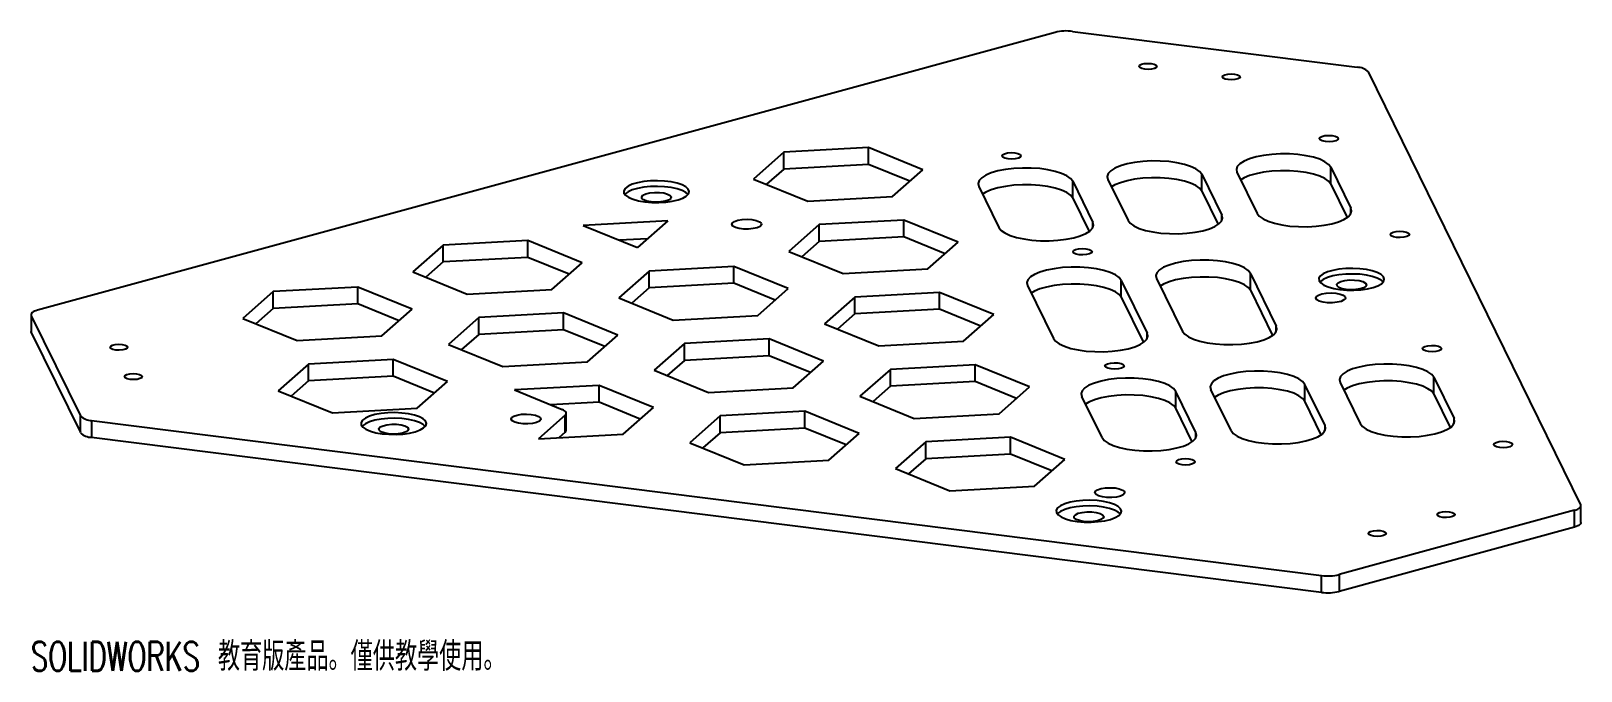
# Paper-space layout '_二等角視圖' of a CAD drawing. Header units: millimetres. Extents: x -148 to 113, y -59 to 48.
import ezdxf

# ---------------------------------------------------------------- set-up
doc = ezdxf.new("R2010")
doc.units = ezdxf.units.MM
doc.styles.add('SLDTEXTSTYLE0', font='TXT', dxfattribs={"width": 0.7, "bigfont": 'bigfont'})

psp = doc.layouts.new('_二等角視圖')

# ---------------------------------------------------------------- linework, layer by layer
at = {"color": 7, "linetype": 'Continuous', "lineweight": 25}
for p, q in [((24.54, 48.21), (-146.61, 1.52)), ((27.5, 48.37), (75.35, 42.34)), ((112.97, -31.19), (77.25, 41.56)), ((-6.85, 28.84), (-21.1, 28.06)), ((2.29, 25.12), (-6.85, 28.84)), ((-6.85, 26.01), (-6.85, 28.84)), ((-21.1, 28.06), (-26.2, 23.56)), ((-21.1, 25.24), (-21.1, 28.06)), ((-26.2, 23.56), (-17.06, 19.84)), ((-21.1, 25.24), (-24, 22.67)), ((-6.85, 26.01), (-21.1, 25.24)), ((0.1, 23.18), (-6.85, 26.01)), ((-2.81, 20.62), (2.29, 25.12)), ((33.43, 23.5), (36.82, 16.59)), ((49.22, 24.36), (52.61, 17.46)), ((49.22, 21.53), (49.22, 24.36)), ((55.14, 24.69), (58.53, 17.78)), ((70.93, 25.55), (74.32, 18.64)), ((70.93, 22.72), (70.93, 25.55)), ((11.72, 22.32), (15.11, 15.41)), ((27.51, 23.18), (30.9, 16.27)), ((27.51, 20.35), (27.51, 23.18)), ((49.22, 21.53), (51.98, 15.91)), ((70.93, 22.72), (73.69, 17.09)), ((-17.06, 19.84), (-2.81, 20.62)), ((27.51, 20.35), (30.27, 14.72)), ((-40.59, 16.53), (-54.83, 15.75)), ((-54.83, 15.75), (-45.69, 12.03)), ((-40.59, 16.53), (-45.69, 12.03)), ((-15.12, 15.89), (-20.22, 11.39)), ((-0.88, 16.67), (-15.12, 15.89)), ((-15.12, 13.06), (-15.12, 15.89)), ((8.27, 12.95), (-0.88, 16.67)), ((-0.88, 13.84), (-0.88, 16.67)), ((-64.12, 13.22), (-78.36, 12.44)), ((-54.98, 9.5), (-64.12, 13.22)), ((-64.12, 10.39), (-64.12, 13.22)), ((-44.01, 13.52), (-48.71, 13.26)), ((-15.12, 13.06), (-18.03, 10.5)), ((-0.88, 13.84), (-15.12, 13.06)), ((6.07, 11.01), (-0.88, 13.84)), ((-78.36, 12.44), (-83.46, 7.94)), ((-78.36, 9.62), (-78.36, 12.44)), ((-20.22, 11.39), (-11.08, 7.67)), ((3.16, 8.45), (8.27, 12.95)), ((-83.46, 7.94), (-74.32, 4.22)), ((-78.36, 9.62), (-81.27, 7.05)), ((-64.12, 10.39), (-78.36, 9.62)), ((-57.17, 7.56), (-64.12, 10.39)), ((-60.08, 5), (-54.98, 9.5)), ((-43.75, 8.08), (-48.85, 3.58)), ((-29.51, 8.86), (-43.75, 8.08)), ((-43.75, 5.26), (-43.75, 8.08)), ((-20.37, 5.14), (-29.51, 8.86)), ((-29.51, 6.03), (-29.51, 8.86)), ((-11.08, 7.67), (3.16, 8.45)), ((-92.75, 5.41), (-107, 4.63)), ((-83.61, 1.69), (-92.75, 5.41)), ((-92.75, 2.58), (-92.75, 5.41)), ((-43.75, 5.26), (-46.66, 2.69)), ((-29.51, 6.03), (-43.75, 5.26)), ((-22.56, 3.2), (-29.51, 6.03)), ((19.9, 5.65), (24.26, -3.24)), ((35.69, 6.51), (40.05, -2.37)), ((35.69, 3.68), (35.69, 6.51)), ((41.61, 6.83), (45.97, -2.05)), ((57.4, 7.69), (61.76, -1.19)), ((57.4, 4.86), (57.4, 7.69)), ((-107, 4.63), (-112.1, 0.13)), ((-107, 1.81), (-107, 4.63)), ((-74.32, 4.22), (-60.08, 5)), ((-48.85, 3.58), (-39.71, -0.14)), ((-25.47, 0.64), (-20.37, 5.14)), ((-9.14, 3.72), (-14.24, -0.78)), ((5.1, 4.5), (-9.14, 3.72)), ((-9.14, 0.89), (-9.14, 3.72)), ((14.24, 0.78), (5.1, 4.5)), ((5.1, 1.67), (5.1, 4.5)), ((35.69, 3.68), (39.42, -3.92)), ((57.4, 4.86), (61.13, -2.74)), ((-147.71, 0.74), (-147.71, -2.08)), ((-147.67, 0.58), (-139.41, -16.24)), ((-147.67, 0.58), (-147.67, -2.25)), ((-112.1, 0.13), (-102.96, -3.59)), ((-107, 1.81), (-109.91, -0.76)), ((-92.75, 2.58), (-107, 1.81)), ((-85.8, -0.25), (-92.75, 2.58)), ((-88.71, -2.81), (-83.61, 1.69)), ((-72.39, 0.27), (-77.49, -4.23)), ((-58.14, 1.05), (-72.39, 0.27)), ((-72.39, -2.56), (-72.39, 0.27)), ((-49, -2.67), (-58.14, 1.05)), ((-58.14, -1.78), (-58.14, 1.05)), ((-39.71, -0.14), (-25.47, 0.64)), ((-9.14, 0.89), (-12.05, -1.67)), ((5.1, 1.67), (-9.14, 0.89)), ((12.05, -1.16), (5.1, 1.67)), ((9.14, -3.72), (14.24, 0.78)), ((-147.67, -2.25), (-139.41, -19.07)), ((-72.39, -2.56), (-75.29, -5.12)), ((-58.14, -1.78), (-72.39, -2.56)), ((-51.19, -4.61), (-58.14, -1.78)), ((-14.24, -0.78), (-5.1, -4.5)), ((-102.96, -3.59), (-88.71, -2.81)), ((-77.49, -4.23), (-68.35, -7.95)), ((-54.1, -7.17), (-49, -2.67)), ((-37.78, -4.09), (-42.88, -8.59)), ((-23.53, -3.31), (-37.78, -4.09)), ((-37.78, -6.92), (-37.78, -4.09)), ((-14.39, -7.03), (-23.53, -3.31)), ((-23.53, -6.14), (-23.53, -3.31)), ((-5.1, -4.5), (9.14, -3.72)), ((-101.02, -7.54), (-106.12, -12.04)), ((-86.77, -6.76), (-101.02, -7.54)), ((-101.02, -10.36), (-101.02, -7.54)), ((-77.63, -10.48), (-86.77, -6.76)), ((-86.77, -9.59), (-86.77, -6.76)), ((-68.35, -7.95), (-54.1, -7.17)), ((-37.78, -6.92), (-40.68, -9.48)), ((-23.53, -6.14), (-37.78, -6.92)), ((-16.58, -8.97), (-23.53, -6.14)), ((-19.49, -11.53), (-14.39, -7.03)), ((11.08, -7.67), (-3.16, -8.45)), ((20.22, -11.39), (11.08, -7.67)), ((11.08, -10.5), (11.08, -7.67)), ((-101.02, -10.36), (-103.93, -12.93)), ((-86.77, -9.59), (-101.02, -10.36)), ((-79.83, -12.42), (-86.77, -9.59)), ((-42.88, -8.59), (-33.74, -12.31)), ((-3.16, -8.45), (-8.27, -12.95)), ((-3.16, -11.28), (-3.16, -8.45)), ((88.27, -9.77), (91.66, -16.68)), ((88.27, -12.6), (88.27, -9.77)), ((-106.12, -12.04), (-96.98, -15.76)), ((-82.74, -14.98), (-77.63, -10.48)), ((-52.16, -11.12), (-66.41, -11.9)), ((-66.41, -11.9), (-58.36, -15.17)), ((-43.02, -14.84), (-52.16, -11.12)), ((-52.16, -13.95), (-52.16, -11.12)), ((-33.74, -12.31), (-19.49, -11.53)), ((-8.27, -12.95), (0.87, -16.67)), ((-3.16, -11.28), (-6.07, -13.84)), ((11.08, -10.5), (-3.16, -11.28)), ((18.03, -13.33), (11.08, -10.5)), ((15.12, -15.89), (20.22, -11.39)), ((32.45, -19.91), (29.06, -13)), ((48.24, -19.05), (44.85, -12.14)), ((44.85, -14.97), (44.85, -12.14)), ((54.16, -18.72), (50.77, -11.82)), ((69.95, -17.86), (66.56, -10.95)), ((66.56, -13.78), (66.56, -10.95)), ((72.48, -10.63), (75.87, -17.54)), ((88.27, -12.6), (91.03, -18.22)), ((-96.98, -15.76), (-82.74, -14.98)), ((-52.16, -13.95), (-60.28, -14.39)), ((-45.22, -16.78), (-52.16, -13.95)), ((-48.12, -19.34), (-43.02, -14.84)), ((-17.55, -15.48), (-31.8, -16.26)), ((-8.41, -19.2), (-17.55, -15.48)), ((-17.55, -18.31), (-17.55, -15.48)), ((47.61, -20.59), (44.85, -14.97)), ((69.32, -19.41), (66.56, -13.78)), ((-139.41, -19.07), (-139.41, -16.24)), ((-137.51, -17.02), (69.36, -43.08)), ((-137.51, -17.02), (-137.51, -19.85)), ((-57.88, -16.16), (-62.37, -20.12)), ((-57.88, -18.99), (-57.88, -16.16)), ((-57.68, -18.63), (-57.68, -15.81)), ((-31.8, -16.26), (-36.9, -20.76)), ((-31.8, -19.09), (-31.8, -16.26)), ((0.87, -16.67), (15.12, -15.89)), ((-137.51, -19.85), (69.36, -45.91)), ((-62.37, -20.12), (-48.12, -19.34)), ((-57.88, -18.99), (-58.95, -19.93)), ((-36.9, -20.76), (-27.76, -24.48)), ((-31.8, -19.09), (-34.71, -21.65)), ((-17.55, -18.31), (-31.8, -19.09)), ((-10.61, -21.14), (-17.55, -18.31)), ((-13.51, -23.7), (-8.41, -19.2)), ((2.81, -20.62), (-2.29, -25.12)), ((17.06, -19.84), (2.81, -20.62)), ((2.81, -23.45), (2.81, -20.62)), ((26.2, -23.56), (17.06, -19.84)), ((17.06, -22.67), (17.06, -19.84)), ((2.81, -23.45), (-0.1, -26.01)), ((17.06, -22.67), (2.81, -23.45)), ((24, -25.5), (17.06, -22.67)), ((-27.76, -24.48), (-13.51, -23.7)), ((-2.29, -25.12), (6.85, -28.84)), ((21.1, -28.06), (26.2, -23.56)), ((6.85, -28.84), (21.1, -28.06)), ((111.91, -32.12), (72.32, -42.92)), ((111.91, -34.95), (111.91, -32.12)), ((113.01, -34.18), (113.01, -31.35)), ((111.91, -34.95), (72.32, -45.75)), ((69.36, -45.91), (69.36, -43.08)), ((72.32, -42.92), (72.32, -45.75))]:
    psp.add_line(p, q, dxfattribs=at)
at = {"color": 8, "linetype": 'Continuous', "lineweight": 25}
for p, q in [((74.32, 17.78), (74.32, 18.64)), ((30.9, 15.41), (30.9, 16.27)), ((52.61, 16.59), (52.61, 17.46)), ((40.05, -3.24), (40.05, -2.37)), ((61.76, -2.05), (61.76, -1.19)), ((69.95, -18.72), (69.95, -17.86)), ((91.66, -17.54), (91.66, -16.68)), ((48.24, -19.91), (48.24, -19.05))]:
    psp.add_line(p, q, dxfattribs=at)
at = {"color": 7, "linetype": 'Continuous', "lineweight": 25, "flags": 128}
for points in [[(40.7, 42.96), (41.19, 42.86), (41.53, 42.7), (41.67, 42.51), (41.57, 42.32), (41.26, 42.15), (40.78, 42.04), (40.21, 41.99), (39.64, 42.03), (39.14, 42.13), (38.8, 42.29), (38.67, 42.48), (38.76, 42.67), (39.07, 42.84), (39.55, 42.95), (40.12, 42.99), (40.7, 42.96)], [(54.73, 41.19), (55.22, 41.09), (55.56, 40.93), (55.7, 40.74), (55.6, 40.55), (55.29, 40.38), (54.81, 40.27), (54.24, 40.23), (53.67, 40.26), (53.17, 40.36), (52.83, 40.52), (52.7, 40.71), (52.79, 40.9), (53.1, 41.07), (53.58, 41.18), (54.15, 41.23), (54.73, 41.19)], [(71.15, 30.86), (71.68, 30.75), (72.05, 30.59), (72.19, 30.38), (72.09, 30.18), (71.75, 30), (71.25, 29.88), (70.64, 29.83), (70.02, 29.87), (69.49, 29.98), (69.13, 30.15), (68.99, 30.35), (69.09, 30.55), (69.42, 30.73), (69.93, 30.85), (70.54, 30.9), (71.15, 30.86)], [(17.76, 27.95), (18.29, 27.84), (18.66, 27.67), (18.8, 27.47), (18.7, 27.26), (18.37, 27.09), (17.86, 26.97), (17.25, 26.92), (16.63, 26.95), (16.1, 27.06), (15.74, 27.23), (15.6, 27.44), (15.7, 27.64), (16.03, 27.82), (16.54, 27.94), (17.15, 27.99), (17.76, 27.95)], [(49.22, 24.36), (48.84, 24.84), (48.22, 25.28), (47.35, 25.68), (46.29, 26.02), (45.05, 26.29), (43.68, 26.48), (42.24, 26.58), (40.76, 26.59), (39.31, 26.51), (37.92, 26.35), (36.65, 26.1), (35.53, 25.77), (34.62, 25.39), (33.93, 24.95), (33.49, 24.48), (33.32, 23.99), (33.43, 23.5)], [(70.93, 25.55), (70.56, 26.02), (69.93, 26.47), (69.07, 26.87), (68, 27.21), (66.76, 27.48), (65.4, 27.66), (63.95, 27.77), (62.47, 27.78), (61.02, 27.7), (59.63, 27.53), (58.36, 27.28), (57.24, 26.96), (56.33, 26.57), (55.64, 26.14), (55.2, 25.67), (55.04, 25.18), (55.14, 24.69)], [(27.51, 23.18), (27.13, 23.65), (26.51, 24.1), (25.64, 24.5), (24.57, 24.84), (23.34, 25.11), (21.97, 25.3), (20.53, 25.4), (19.05, 25.41), (17.6, 25.33), (16.21, 25.16), (14.93, 24.91), (13.82, 24.59), (12.91, 24.2), (12.22, 23.77), (11.78, 23.3), (11.61, 22.81), (11.72, 22.32)], [(49.22, 21.53), (48.84, 22.01), (48.22, 22.46), (47.35, 22.86), (46.29, 23.2), (45.05, 23.46), (43.68, 23.65), (42.24, 23.75), (40.76, 23.76), (39.31, 23.68), (37.92, 23.52), (36.65, 23.27), (35.53, 22.94), (34.62, 22.56), (34.06, 22.22)], [(70.93, 22.72), (70.56, 23.2), (69.93, 23.64), (69.07, 24.04), (68, 24.38), (66.76, 24.65), (65.4, 24.84), (63.95, 24.94), (62.47, 24.95), (61.02, 24.87), (59.63, 24.7), (58.36, 24.45), (57.24, 24.13), (56.33, 23.74), (55.77, 23.4)], [(-44.45, 19.72), (-43.3, 19.62), (-42.11, 19.61), (-40.94, 19.68), (-39.85, 19.83), (-38.88, 20.06), (-38.07, 20.35), (-37.48, 20.7), (-37.12, 21.07), (-37.01, 21.47), (-37.16, 21.86), (-37.56, 22.23), (-38.19, 22.57), (-39.02, 22.85), (-40.02, 23.07), (-41.13, 23.21), (-42.31, 23.27), (-43.5, 23.24), (-44.64, 23.13), (-45.68, 22.93), (-46.57, 22.67), (-47.27, 22.35), (-47.75, 21.99), (-47.99, 21.6), (-47.97, 21.2), (-47.69, 20.82), (-47.17, 20.46), (-46.43, 20.15), (-45.51, 19.9), (-44.45, 19.72)], [(-37.19, 20.96), (-37.56, 21.29), (-38.19, 21.63), (-39.02, 21.91), (-40.02, 22.13), (-41.13, 22.27), (-42.31, 22.32), (-43.5, 22.3), (-44.64, 22.18), (-45.68, 21.99), (-46.57, 21.73), (-47.27, 21.41), (-47.75, 21.05), (-47.82, 20.96)], [(-43.39, 19.71), (-44.1, 19.85), (-44.64, 20.06), (-44.95, 20.31), (-44.99, 20.59), (-44.77, 20.85), (-44.3, 21.08), (-43.63, 21.24), (-42.85, 21.32), (-42.02, 21.31), (-41.25, 21.21), (-40.62, 21.04), (-40.19, 20.8), (-40.01, 20.54), (-40.11, 20.26), (-40.46, 20.02), (-41.04, 19.82), (-41.77, 19.7), (-42.59, 19.66), (-43.39, 19.71)], [(27.51, 20.35), (27.13, 20.83), (26.51, 21.27), (25.64, 21.67), (24.57, 22.01), (23.34, 22.28), (21.97, 22.47), (20.53, 22.57), (19.05, 22.58), (17.6, 22.5), (16.21, 22.33), (14.93, 22.08), (13.82, 21.76), (12.91, 21.37), (12.35, 21.04)], [(58.53, 17.78), (58.9, 17.3), (59.53, 16.86), (60.39, 16.46), (61.46, 16.12), (62.7, 15.85), (64.06, 15.66), (65.51, 15.56), (66.98, 15.55), (68.44, 15.63), (69.83, 15.8), (71.1, 16.05), (72.21, 16.37), (73.13, 16.75), (73.82, 17.19), (74.25, 17.66), (74.42, 18.15), (74.32, 18.64)], [(-26.45, 16.74), (-25.74, 16.6), (-25.2, 16.39), (-24.9, 16.14), (-24.85, 15.87), (-25.08, 15.6), (-25.55, 15.38), (-26.22, 15.22), (-27, 15.13), (-27.82, 15.14), (-28.59, 15.24), (-29.23, 15.42), (-29.66, 15.65), (-29.83, 15.92), (-29.74, 16.19), (-29.39, 16.44), (-28.81, 16.63), (-28.08, 16.76), (-27.26, 16.79), (-26.45, 16.74)], [(15.11, 15.41), (15.48, 14.93), (16.11, 14.49), (16.97, 14.09), (18.04, 13.75), (19.28, 13.48), (20.64, 13.29), (22.08, 13.19), (23.56, 13.18), (25.02, 13.26), (26.41, 13.43), (27.68, 13.68), (28.79, 14), (29.71, 14.39), (30.4, 14.82), (30.83, 15.29), (31, 15.78), (30.9, 16.27)], [(36.82, 16.59), (37.19, 16.12), (37.82, 15.67), (38.68, 15.27), (39.75, 14.93), (40.99, 14.66), (42.35, 14.48), (43.8, 14.38), (45.27, 14.36), (46.73, 14.44), (48.12, 14.61), (49.39, 14.86), (50.5, 15.18), (51.42, 15.57), (52.11, 16.01), (52.54, 16.48), (52.71, 16.96), (52.61, 17.46)], [(83.12, 14.75), (83.65, 14.64), (84.01, 14.47), (84.15, 14.27), (84.05, 14.06), (83.72, 13.89), (83.21, 13.77), (82.6, 13.72), (81.99, 13.75), (81.46, 13.86), (81.1, 14.03), (80.95, 14.24), (81.06, 14.44), (81.39, 14.62), (81.9, 14.74), (82.5, 14.78), (83.12, 14.75)], [(29.73, 11.84), (30.26, 11.73), (30.62, 11.56), (30.76, 11.36), (30.66, 11.15), (30.33, 10.97), (29.82, 10.85), (29.21, 10.81), (28.6, 10.84), (28.07, 10.95), (27.71, 11.12), (27.57, 11.32), (27.67, 11.53), (28, 11.7), (28.51, 11.83), (29.11, 11.87), (29.73, 11.84)], [(35.69, 6.51), (35.32, 6.98), (34.69, 7.43), (33.83, 7.83), (32.76, 8.17), (31.52, 8.44), (30.16, 8.62), (28.71, 8.73), (27.24, 8.74), (25.78, 8.66), (24.39, 8.49), (23.12, 8.24), (22.01, 7.92), (21.09, 7.53), (20.4, 7.1), (19.97, 6.63), (19.8, 6.14), (19.9, 5.65)], [(57.4, 7.69), (57.03, 8.17), (56.4, 8.61), (55.54, 9.01), (54.47, 9.35), (53.23, 9.62), (51.87, 9.81), (50.43, 9.91), (48.95, 9.92), (47.49, 9.84), (46.1, 9.67), (44.83, 9.42), (43.72, 9.1), (42.8, 8.72), (42.12, 8.28), (41.68, 7.81), (41.51, 7.32), (41.61, 6.83)], [(72.47, 4.99), (73.62, 4.89), (74.81, 4.88), (75.98, 4.95), (77.08, 5.1), (78.05, 5.33), (78.85, 5.62), (79.45, 5.96), (79.81, 6.34), (79.92, 6.74), (79.77, 7.13), (79.37, 7.5), (78.74, 7.84), (77.9, 8.12), (76.91, 8.34), (75.79, 8.48), (74.62, 8.54), (73.43, 8.51), (72.29, 8.39), (71.25, 8.2), (70.36, 7.94), (69.65, 7.62), (69.17, 7.26), (68.94, 6.87), (68.96, 6.47), (69.24, 6.09), (69.76, 5.73), (70.49, 5.42), (71.41, 5.17), (72.47, 4.99)], [(35.69, 3.68), (35.32, 4.15), (34.69, 4.6), (33.83, 5), (32.76, 5.34), (31.52, 5.61), (30.16, 5.8), (28.71, 5.9), (27.24, 5.91), (25.78, 5.83), (24.39, 5.66), (23.12, 5.41), (22.01, 5.09), (21.09, 4.7), (20.53, 4.36)], [(57.4, 4.86), (57.03, 5.34), (56.4, 5.78), (55.54, 6.18), (54.47, 6.52), (53.23, 6.79), (51.87, 6.98), (50.43, 7.08), (48.95, 7.09), (47.49, 7.01), (46.1, 6.85), (44.83, 6.6), (43.72, 6.27), (42.8, 5.89), (42.24, 5.55)], [(79.73, 6.23), (79.37, 6.56), (78.74, 6.9), (77.9, 7.18), (76.91, 7.4), (75.79, 7.54), (74.62, 7.59), (73.43, 7.56), (72.29, 7.45), (71.25, 7.26), (70.36, 7), (69.65, 6.68), (69.17, 6.32), (69.1, 6.23)], [(73.53, 4.98), (72.82, 5.12), (72.28, 5.33), (71.98, 5.58), (71.93, 5.86), (72.16, 6.12), (72.63, 6.34), (73.3, 6.51), (74.08, 6.59), (74.9, 6.58), (75.67, 6.48), (76.31, 6.31), (76.74, 6.07), (76.91, 5.8), (76.82, 5.53), (76.47, 5.28), (75.89, 5.09), (75.16, 4.97), (74.34, 4.93), (73.53, 4.98)], [(71.77, 4.37), (72.48, 4.23), (73.02, 4.02), (73.32, 3.77), (73.37, 3.49), (73.14, 3.23), (72.67, 3), (72, 2.84), (71.22, 2.76), (70.39, 2.77), (69.62, 2.87), (68.99, 3.04), (68.56, 3.27), (68.38, 3.54), (68.48, 3.82), (68.83, 4.06), (69.41, 4.26), (70.14, 4.38), (70.96, 4.42), (71.77, 4.37)], [(-146.61, 1.52), (-146.9, 1.43), (-147.15, 1.33), (-147.36, 1.22), (-147.52, 1.1), (-147.63, 0.97), (-147.7, 0.84), (-147.71, 0.71), (-147.67, 0.58)], [(-147.67, -2.25), (-147.71, -2.12), (-147.71, -2.08)], [(24.26, -3.24), (24.63, -3.71), (25.26, -4.16), (26.13, -4.56), (27.19, -4.9), (28.43, -5.17), (29.8, -5.35), (31.24, -5.45), (32.72, -5.47), (34.17, -5.39), (35.56, -5.22), (36.83, -4.97), (37.95, -4.65), (38.86, -4.26), (39.55, -3.82), (39.99, -3.35), (40.16, -2.87), (40.05, -2.37)], [(45.97, -2.05), (46.35, -2.53), (46.97, -2.97), (47.84, -3.37), (48.9, -3.71), (50.14, -3.98), (51.51, -4.17), (52.95, -4.27), (54.43, -4.28), (55.88, -4.2), (57.27, -4.03), (58.54, -3.78), (59.66, -3.46), (60.57, -3.08), (61.26, -2.64), (61.7, -2.17), (61.87, -1.68), (61.76, -1.19)], [(-132.38, -4.25), (-131.88, -4.35), (-131.54, -4.51), (-131.41, -4.7), (-131.51, -4.89), (-131.82, -5.06), (-132.29, -5.17), (-132.86, -5.22), (-133.44, -5.19), (-133.94, -5.08), (-134.28, -4.92), (-134.41, -4.73), (-134.31, -4.54), (-134, -4.38), (-133.53, -4.26), (-132.96, -4.22), (-132.38, -4.25)], [(88.5, -4.45), (89.02, -4.56), (89.39, -4.73), (89.53, -4.93), (89.43, -5.14), (89.1, -5.32), (88.59, -5.44), (87.98, -5.48), (87.36, -5.45), (86.83, -5.34), (86.47, -5.17), (86.33, -4.97), (86.43, -4.76), (86.76, -4.59), (87.27, -4.46), (87.88, -4.42), (88.5, -4.45)], [(35.11, -7.36), (35.64, -7.47), (36, -7.64), (36.14, -7.85), (36.04, -8.05), (35.71, -8.23), (35.2, -8.35), (34.59, -8.4), (33.97, -8.36), (33.44, -8.25), (33.08, -8.08), (32.94, -7.88), (33.04, -7.68), (33.37, -7.5), (33.88, -7.38), (34.49, -7.33), (35.11, -7.36)], [(88.27, -9.77), (87.9, -9.29), (87.27, -8.85), (86.41, -8.45), (85.34, -8.11), (84.1, -7.84), (82.74, -7.65), (81.29, -7.55), (79.82, -7.54), (78.36, -7.62), (76.97, -7.79), (75.7, -8.04), (74.58, -8.36), (73.67, -8.75), (72.98, -9.18), (72.55, -9.65), (72.38, -10.14), (72.48, -10.63)], [(-129.96, -9.18), (-129.46, -9.29), (-129.12, -9.45), (-128.99, -9.64), (-129.08, -9.83), (-129.39, -9.99), (-129.87, -10.11), (-130.44, -10.15), (-131.02, -10.12), (-131.51, -10.02), (-131.85, -9.86), (-131.99, -9.67), (-131.89, -9.48), (-131.58, -9.31), (-131.1, -9.2), (-130.53, -9.15), (-129.96, -9.18)], [(44.85, -12.14), (44.47, -11.66), (43.85, -11.22), (42.98, -10.82), (41.92, -10.48), (40.68, -10.21), (39.31, -10.02), (37.87, -9.92), (36.39, -9.91), (34.94, -9.99), (33.55, -10.16), (32.28, -10.41), (31.16, -10.73), (30.25, -11.11), (29.56, -11.55), (29.12, -12.02), (28.95, -12.51), (29.06, -13)], [(66.56, -10.95), (66.19, -10.48), (65.56, -10.03), (64.69, -9.63), (63.63, -9.29), (62.39, -9.02), (61.03, -8.84), (59.58, -8.74), (58.1, -8.72), (56.65, -8.8), (55.26, -8.97), (53.99, -9.22), (52.87, -9.54), (51.96, -9.93), (51.27, -10.37), (50.83, -10.84), (50.66, -11.32), (50.77, -11.82)], [(88.27, -12.6), (87.9, -12.12), (87.27, -11.68), (86.41, -11.28), (85.34, -10.94), (84.1, -10.67), (82.74, -10.48), (81.29, -10.38), (79.82, -10.37), (78.36, -10.45), (76.97, -10.62), (75.7, -10.86), (74.58, -11.19), (73.67, -11.57), (73.11, -11.91)], [(44.85, -14.97), (44.47, -14.49), (43.85, -14.05), (42.98, -13.65), (41.92, -13.31), (40.68, -13.04), (39.31, -12.85), (37.87, -12.75), (36.39, -12.74), (34.94, -12.82), (33.55, -12.98), (32.28, -13.23), (31.16, -13.56), (30.25, -13.94), (29.69, -14.28)], [(66.56, -13.78), (66.19, -13.31), (65.56, -12.86), (64.69, -12.46), (63.63, -12.12), (62.39, -11.85), (61.03, -11.67), (59.58, -11.56), (58.1, -11.55), (56.65, -11.63), (55.26, -11.8), (53.99, -12.05), (52.87, -12.37), (51.96, -12.76), (51.4, -13.1)], [(-57.88, -16.16), (-57.76, -16.03), (-57.7, -15.91), (-57.69, -15.78), (-57.72, -15.64), (-57.81, -15.52), (-57.95, -15.4), (-58.13, -15.28), (-58.36, -15.17)], [(-88.65, -19.25), (-87.5, -19.35), (-86.31, -19.37), (-85.14, -19.3), (-84.04, -19.14), (-83.07, -18.92), (-82.27, -18.62), (-81.67, -18.28), (-81.31, -17.9), (-81.2, -17.51), (-81.35, -17.11), (-81.75, -16.74), (-82.39, -16.4), (-83.22, -16.12), (-84.21, -15.91), (-85.33, -15.77), (-86.5, -15.71), (-87.69, -15.74), (-88.83, -15.85), (-89.87, -16.04), (-90.76, -16.3), (-91.47, -16.62), (-91.95, -16.99), (-92.18, -17.37), (-92.16, -17.77), (-91.88, -18.16), (-91.37, -18.51), (-90.63, -18.82), (-89.71, -19.08), (-88.65, -19.25)], [(-81.39, -18.01), (-81.75, -17.68), (-82.39, -17.35), (-83.22, -17.06), (-84.21, -16.85), (-85.33, -16.71), (-86.5, -16.65), (-87.69, -16.68), (-88.83, -16.79), (-89.87, -16.98), (-90.76, -17.25), (-91.47, -17.57), (-91.95, -17.93), (-92.02, -18.01)], [(-87.59, -19.26), (-88.3, -19.12), (-88.84, -18.92), (-89.15, -18.66), (-89.19, -18.39), (-88.96, -18.12), (-88.49, -17.9), (-87.83, -17.74), (-87.04, -17.66), (-86.22, -17.67), (-85.45, -17.76), (-84.81, -17.94), (-84.38, -18.17), (-84.21, -18.44), (-84.3, -18.71), (-84.65, -18.96), (-85.23, -19.16), (-85.96, -19.28), (-86.78, -19.32), (-87.59, -19.26)], [(-63.58, -16), (-62.86, -16.14), (-62.33, -16.34), (-62.02, -16.6), (-61.98, -16.87), (-62.2, -17.14), (-62.67, -17.36), (-63.34, -17.52), (-64.12, -17.6), (-64.95, -17.6), (-65.72, -17.5), (-66.35, -17.32), (-66.78, -17.09), (-66.96, -16.82), (-66.86, -16.55), (-66.51, -16.3), (-65.93, -16.11), (-65.2, -15.98), (-64.38, -15.95), (-63.58, -16)], [(54.16, -18.72), (54.53, -19.2), (55.16, -19.64), (56.02, -20.04), (57.09, -20.38), (58.33, -20.65), (59.69, -20.84), (61.14, -20.94), (62.61, -20.95), (64.07, -20.87), (65.46, -20.71), (66.73, -20.46), (67.84, -20.13), (68.76, -19.75), (69.45, -19.31), (69.88, -18.84), (70.05, -18.35), (69.95, -17.86)], [(75.87, -17.54), (76.24, -18.01), (76.87, -18.46), (77.73, -18.86), (78.8, -19.2), (80.04, -19.47), (81.4, -19.66), (82.85, -19.76), (84.32, -19.77), (85.78, -19.69), (87.17, -19.52), (88.44, -19.27), (89.55, -18.95), (90.47, -18.56), (91.16, -18.13), (91.59, -17.66), (91.76, -17.17), (91.66, -16.68)], [(32.45, -19.91), (32.82, -20.38), (33.45, -20.83), (34.31, -21.23), (35.38, -21.57), (36.62, -21.84), (37.98, -22.02), (39.43, -22.13), (40.9, -22.14), (42.36, -22.06), (43.75, -21.89), (45.02, -21.64), (46.13, -21.32), (47.05, -20.93), (47.74, -20.5), (48.17, -20.03), (48.34, -19.54), (48.24, -19.05)], [(100.46, -20.57), (100.99, -20.68), (101.35, -20.85), (101.49, -21.05), (101.39, -21.25), (101.06, -21.43), (100.55, -21.55), (99.95, -21.6), (99.33, -21.56), (98.8, -21.45), (98.44, -21.28), (98.3, -21.08), (98.4, -20.88), (98.73, -20.7), (99.24, -20.58), (99.84, -20.53), (100.46, -20.57)], [(47.07, -23.48), (47.6, -23.59), (47.96, -23.76), (48.1, -23.96), (48, -24.17), (47.67, -24.34), (47.16, -24.46), (46.56, -24.51), (45.94, -24.48), (45.41, -24.37), (45.05, -24.2), (44.91, -23.99), (45.01, -23.79), (45.34, -23.61), (45.85, -23.49), (46.46, -23.44), (47.07, -23.48)], [(34.64, -28.37), (35.35, -28.51), (35.89, -28.72), (36.2, -28.97), (36.24, -29.25), (36.02, -29.51), (35.55, -29.74), (34.88, -29.9), (34.09, -29.98), (33.27, -29.97), (32.5, -29.87), (31.87, -29.7), (31.44, -29.46), (31.26, -29.2), (31.35, -28.92), (31.71, -28.68), (32.28, -28.48), (33.02, -28.36), (33.84, -28.32), (34.64, -28.37)], [(28.28, -33.99), (29.43, -34.09), (30.62, -34.1), (31.79, -34.03), (32.89, -33.88), (33.86, -33.65), (34.66, -33.35), (35.25, -33.01), (35.61, -32.63), (35.72, -32.24), (35.57, -31.85), (35.17, -31.47), (34.54, -31.14), (33.71, -30.85), (32.71, -30.64), (31.6, -30.5), (30.42, -30.44), (29.24, -30.47), (28.1, -30.58), (27.06, -30.77), (26.16, -31.03), (25.46, -31.35), (24.98, -31.72), (24.75, -32.11), (24.77, -32.5), (25.04, -32.89), (25.56, -33.24), (26.3, -33.56), (27.22, -33.81), (28.28, -33.99)], [(111.91, -32.12), (112.2, -32.03), (112.45, -31.93), (112.65, -31.82), (112.82, -31.7), (112.93, -31.58), (113, -31.45), (113.01, -31.32), (112.97, -31.19)], [(35.54, -32.74), (35.17, -32.41), (34.54, -32.08), (33.71, -31.8), (32.71, -31.58), (31.6, -31.44), (30.42, -31.38), (29.24, -31.41), (28.1, -31.52), (27.06, -31.72), (26.16, -31.98), (25.46, -32.3), (24.98, -32.66), (24.91, -32.74)], [(29.34, -33.99), (28.63, -33.86), (28.09, -33.65), (27.78, -33.39), (27.74, -33.12), (27.97, -32.86), (28.44, -32.63), (29.1, -32.47), (29.89, -32.39), (30.71, -32.4), (31.48, -32.49), (32.11, -32.67), (32.54, -32.9), (32.72, -33.17), (32.63, -33.44), (32.27, -33.69), (31.7, -33.89), (30.96, -34.01), (30.15, -34.05), (29.34, -33.99)], [(90.85, -32.37), (91.35, -32.48), (91.69, -32.64), (91.82, -32.83), (91.72, -33.02), (91.41, -33.18), (90.94, -33.3), (90.37, -33.34), (89.79, -33.31), (89.29, -33.21), (88.95, -33.05), (88.82, -32.86), (88.92, -32.67), (89.23, -32.5), (89.7, -32.39), (90.27, -32.34), (90.85, -32.37)], [(79.24, -35.54), (79.74, -35.64), (80.08, -35.8), (80.21, -35.99), (80.12, -36.19), (79.81, -36.35), (79.33, -36.46), (78.76, -36.51), (78.18, -36.48), (77.69, -36.37), (77.35, -36.21), (77.21, -36.02), (77.31, -35.83), (77.62, -35.67), (78.1, -35.55), (78.67, -35.51), (79.24, -35.54)], [(113.01, -34.18), (113, -34.28), (112.93, -34.4), (112.82, -34.53), (112.65, -34.65), (112.45, -34.76), (112.2, -34.86), (111.91, -34.95)]]:
    psp.add_lwpolyline(points, dxfattribs=at)
at = {"color": 7, "linetype": 'Continuous', "lineweight": 25}
for centre, radius, start, end in [((26.45, 40.36), 8.08, 82.5487, 103.6968), ((75.38, 39.7), 2.64, 44.9714, 90.7042), ((-137.54, -14.38), 2.64, 224.9714, 270.7042), ((-137.54, -17.21), 2.64, 224.9714, 270.7042), ((-58.16, -18.6), 0.479, 306.4119, 356.1402), ((70.41, -35.07), 8.08, 262.5487, 283.6968), ((70.41, -37.9), 8.08, 262.5487, 283.6968)]:
    psp.add_arc(centre, radius, start, end, dxfattribs=at)

# ---------------------------------------------------------------- texts
at = {"color": 7, "linetype": 'Continuous', "insert": (-147.71, -54.25), "char_height": 4.8336, "attachment_point": 1, "style": 'SLDTEXTSTYLE0'}
psp.add_mtext('SOLIDWORKS 教育版產品。僅供教學使用。', dxfattribs=at)

doc.saveas('drawing.dxf')
